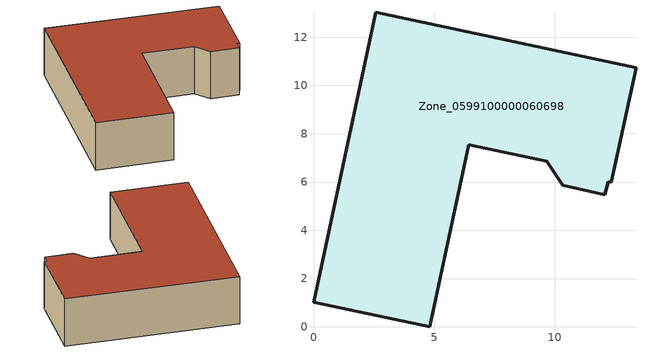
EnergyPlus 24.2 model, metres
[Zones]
Zone_0599100000060698
 floor ground (C_G): 2.57,13.04 13.36,10.73 12.34,5.98 12.21,6.02 12.07,5.48 10.32,5.86 9.67,6.86 6.44,7.55 4.82,0 0,1.03 z0
 wall outside (C_F): 13.36,10.73 2.57,13.04 0,1.03 4.82,0 6.44,7.55 9.67,6.86 10.32,5.86 12.07,5.48 12.21,6.02 12.34,5.98 13.36,10.73 z0:3.28
 roof outside (C_R): 12.07,5.48 12.21,6.02 12.34,5.98 13.36,10.73 2.57,13.04 0,1.03 4.82,0 6.44,7.55 9.67,6.86 10.32,5.86 z3.28
[BUILDING]
Pand.0599100000060698: North Axis=0; Terrain=City; Loads Convergence Tolerance Value=0.04; Temperature Convergence Tolerance Value=0.4; Solar Distribution=FullExterior; Maximum Number of Warmup Days=25; Minimum Number of Warmup Days=1
[Site:Location]
Rotterdam.The.Hague.AP_ZH_NLD Design_Conditions: Latitude=51.96; Longitude=4.45; Time Zone=1; Elevation=-4.5
[SITE:GROUNDTEMPERATURE:BUILDINGSURFACE]
18, 18, 18, 18, 18, 18, 18, 18, 18, 18, 18, 18
[MATERIAL] Thermal Absorptance=0.9; Solar Absorptance=0.7; Visible Absorptance=0.7
Name | Roughness | Thickness | Conductivity | Density | Specific Heat
G.TI.1975-1991 | MediumSmooth | 0.15 | 0.288461 | 540 | 1210
F.TI.1975-1991 | Rough | 0.3 | 0.230769 | 1920 | 840
R.TI.1975-1991 | MediumRough | 0.2 | 0.153846 | 1500 | 1000
[CONSTRUCTION]
C_G: G.TI.1975-1991
C_F: F.TI.1975-1991
C_R: R.TI.1975-1991
[ZONE]
Zone_0599100000060698: Type=1; Multiplier=1; Ceiling Height=Autocalculate; Volume=Autocalculate; Floor Area=autocalculate; Part of Total Floor Area=Yes
[ZONEINFILTRATION:DESIGNFLOWRATE]
Infil_Zone_0599100000060698: Zone or ZoneList or Space or SpaceList=Zone_0599100000060698; Schedule=AlwaysOn; Design Flow Rate Calculation Method=Flow/Area; Flow Rate per Floor Area=0.003; Constant Term Coefficient=1; Temperature Term Coefficient=0; Velocity Term Coefficient=0; Velocity Squared Term Coefficient=0
[HVACTEMPLATE:ZONE:IDEALLOADSAIRSYSTEM]
Zone_0599100000060698: Maximum Heating Supply Air Temperature=50; Minimum Cooling Supply Air Temperature=13; Maximum Heating Supply Air Humidity Ratio=0.0156; Minimum Cooling Supply Air Humidity Ratio=0.0077; Heating Limit=NoLimit; Cooling Limit=NoLimit; Dehumidification Control Type=ConstantSensibleHeatRatio; Cooling Sensible Heat Ratio=0.7; Dehumidification Setpoint=60; Humidification Control Type=None; Humidification Setpoint=30; Outdoor Air Method=None; Outdoor Air Flow Rate per Person=0.00944; Outdoor Air Flow Rate per Zone Floor Area=0; Outdoor Air Flow Rate per Zone=0; Demand Controlled Ventilation Type=None; Outdoor Air Economizer Type=NoEconomizer; Heat Recovery Type=None; Sensible Heat Recovery Effectiveness=0.7; Latent Heat Recovery Effectiveness=0.65
[ZONECONTROL:THERMOSTAT]
ThermostatControl_Zone_0599100000060698: Zone or ZoneList=Zone_0599100000060698; Control Type Schedule=DualSetpointControlType; Control 1=Thermostat_Zone_0599100000060698; Temperature Difference Between Cutout And Setpoint=0
[THERMOSTATSETPOINT:DUALSETPOINT]
Thermostat_Zone_0599100000060698: Heating Setpoint Temperature Schedule=HeatingSetpoint_Zone_0599100000060698; Cooling Setpoint Temperature Schedule=CoolingSetpoint_Zone_0599100000060698
[SCHEDULE:COMPACT]
HeatingSetpoint_Zone_0599100000060698: Through: 12/31, For: AllDays, Until: 24:00, 21
CoolingSetpoint_Zone_0599100000060698: Through: 12/31, For: AllDays, Until: 24:00, 24
DualSetpointControlType: Through: 12/31, For: AllDays, Until: 24:00, 4
AlwaysOn: Through: 12/31, For: AllDays, Until: 24:00, 1
